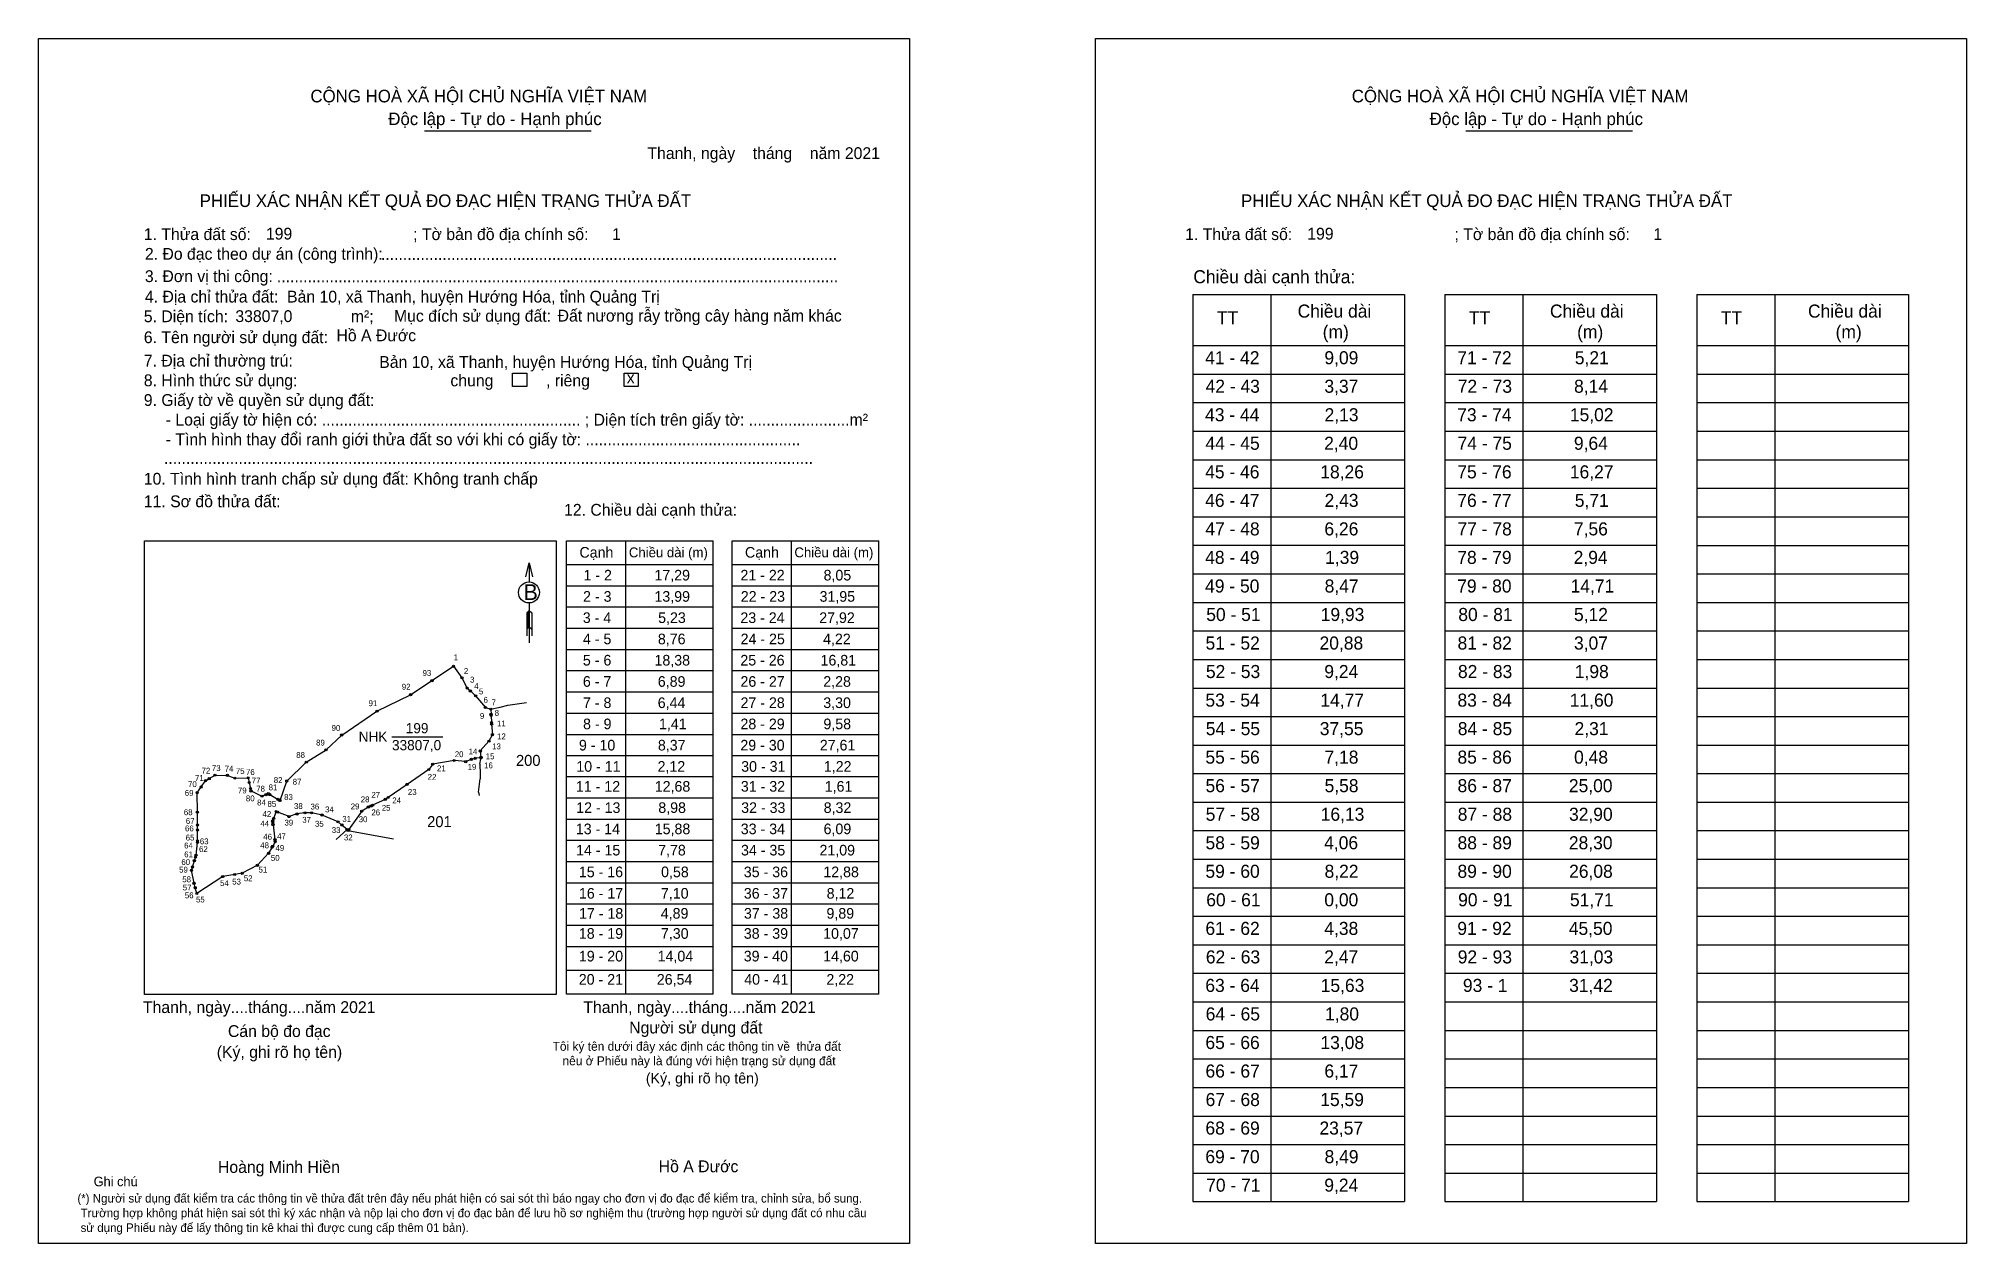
# Model space of a CAD drawing. Extents: x 545299 to 547639, y 1825002 to 1826464.
import ezdxf

# ---------------------------------------------------------------- set-up
doc = ezdxf.new("R2010")
doc.units = 0
for name, color, linetype in [('CanhThua', 7, 'Continuous'), ('kqddKhungInTrang1', 7, 'Continuous'), ('kqddKhungInTrang2', 7, 'Continuous'), ('kqddNoiDung', 7, 'Continuous'), ('kqddTemplate', 7, 'Continuous'), ('MocDinhThua', 7, 'Continuous'), ('NhanDiaChinhThua', 7, 'Continuous'), ('NhanTuCan', 7, 'Continuous'), ('RauThua', 7, 'Continuous'), ('SoHieuDinhThua', 7, 'Continuous')]:
    doc.layers.add(name, color=color, linetype=linetype)

msp = doc.modelspace()

# ---------------------------------------------------------------- linework, layer by layer
at = {"layer": 'CanhThua'}
for p, q in [((545776.6, 1825685.1), (545802.8, 1825702.5)), ((545802.8, 1825702.5), (545813, 1825688.5)), ((545750.7, 1825668), (545776.6, 1825685.1)), ((545813, 1825688.5), (545819.3, 1825676)), ((545819.3, 1825676), (545823.2, 1825672.5)), ((545823.2, 1825672.5), (545829.6, 1825666.6)), ((545709.8, 1825648), (545750.7, 1825668)), ((545829.6, 1825666.6), (545841.4, 1825652.5)), ((545841.4, 1825652.5), (545848, 1825650.5)), ((545848, 1825650.5), (545848.3, 1825644.1)), ((545667.1, 1825619), (545709.8, 1825648)), ((545848.3, 1825644.1), (545848.4, 1825642.7)), ((545848.4, 1825642.7), (545848.8, 1825634.3)), ((545848.8, 1825634.3), (545849, 1825632.2)), ((545849, 1825632.2), (545850, 1825619.6)), ((545648.1, 1825601.1), (545667.1, 1825619)), ((545845.8, 1825611.6), (545835.2, 1825599.7)), ((545850, 1825619.6), (545845.8, 1825611.6)), ((545600.4, 1825563.2), (545624.1, 1825586.1)), ((545624.1, 1825586.1), (545648.1, 1825601.1)), ((545777.5, 1825583.7), (545772.8, 1825577.2)), ((545803.6, 1825588.2), (545777.5, 1825583.7)), ((545817.6, 1825586.8), (545803.6, 1825588.2)), ((545824.4, 1825589.5), (545817.6, 1825586.8)), ((545829.1, 1825590.8), (545824.4, 1825589.5)), ((545836.2, 1825591.4), (545829.1, 1825590.8)), ((545835.2, 1825599.7), (545836.1, 1825592)), ((545836.1, 1825592), (545836.2, 1825591.4)), ((545491.7, 1825549), (545496.5, 1825556)), ((545496.5, 1825556), (545501.8, 1825563.6)), ((545501.8, 1825563.6), (545506.3, 1825566.2)), ((545506.3, 1825566.2), (545513.3, 1825570.4)), ((545513.3, 1825570.4), (545528.3, 1825570.1)), ((545528.3, 1825570.1), (545537.3, 1825566.7)), ((545537.3, 1825566.7), (545553.6, 1825567.1)), ((545553.6, 1825567.1), (545554.8, 1825561.5)), ((545554.8, 1825561.5), (545556.4, 1825554.1)), ((545592.2, 1825539.6), (545600.4, 1825563.2)), ((545746.4, 1825559.1), (545723.4, 1825543.3)), ((545772.8, 1825577.2), (545746.4, 1825559.1)), ((545491.9, 1825525.4), (545491.7, 1825549)), ((545556.4, 1825554.1), (545557, 1825551.2)), ((545557, 1825551.2), (545570.3, 1825544.9)), ((545570.3, 1825544.9), (545575.1, 1825546.7)), ((545575.1, 1825546.7), (545578, 1825547.8)), ((545578, 1825547.8), (545579.7, 1825546.8)), ((545579.7, 1825546.8), (545589.8, 1825541)), ((545589.8, 1825541), (545591.8, 1825539.9)), ((545591.8, 1825539.9), (545592.2, 1825539.6)), ((545702.5, 1825533), (545699.5, 1825531.7)), ((545704.6, 1825534), (545702.5, 1825533)), ((545719.9, 1825541), (545704.6, 1825534)), ((545723.4, 1825543.3), (545719.9, 1825541)), ((545492, 1825509.8), (545491.9, 1825525.4)), ((545492, 1825503.7), (545492, 1825509.8)), ((545584.4, 1825517.8), (545583.2, 1825514.7)), ((545583.2, 1825514.7), (545583.5, 1825512.5)), ((545583.5, 1825512.5), (545583.8, 1825510.2)), ((545583.8, 1825510.2), (545586, 1825492)), ((545587.5, 1825526.3), (545584.4, 1825517.8)), ((545589.6, 1825525.5), (545587.5, 1825526.3)), ((545603.2, 1825520.1), (545589.6, 1825525.5)), ((545612.7, 1825523.3), (545603.2, 1825520.1)), ((545622.5, 1825524.6), (545612.7, 1825523.3)), ((545630.6, 1825524.6), (545622.5, 1825524.6)), ((545643.2, 1825521.9), (545630.6, 1825524.6)), ((545662.7, 1825513.7), (545643.2, 1825521.9)), ((545667.3, 1825509.8), (545662.7, 1825513.7)), ((545673.6, 1825504.4), (545667.3, 1825509.8)), ((545691.3, 1825526.7), (545675.4, 1825504.2)), ((545699.5, 1825531.7), (545691.3, 1825526.7)), ((545490.3, 1825473.3), (545492.1, 1825488.8)), ((545492.1, 1825490.6), (545492, 1825503.7)), ((545492.1, 1825488.8), (545492.1, 1825490.6)), ((545586.3, 1825489.6), (545583.3, 1825484.2)), ((545586, 1825492), (545586.3, 1825489.6)), ((545674.7, 1825503.2), (545673.6, 1825504.4)), ((545675.4, 1825504.2), (545674.7, 1825503.2)), ((545486, 1825458.8), (545488.3, 1825466.7)), ((545488.3, 1825466.7), (545489.6, 1825470.9)), ((545488.3, 1825466.7), (545488.3, 1825466.7)), ((545489.6, 1825470.9), (545490.3, 1825473.3)), ((545578.4, 1825475.6), (545564.8, 1825461)), ((545582.6, 1825483), (545578.4, 1825475.6)), ((545583.3, 1825484.2), (545582.6, 1825483)), ((545484.8, 1825454.9), (545486, 1825458.8)), ((545487.9, 1825439.1), (545484.8, 1825454.9)), ((545489.3, 1825433.7), (545487.9, 1825439.1)), ((545522.6, 1825447.3), (545491.2, 1825426.8)), ((545537.2, 1825449.8), (545522.6, 1825447.3)), ((545546.3, 1825451.3), (545537.2, 1825449.8)), ((545564.8, 1825461), (545546.3, 1825451.3)), ((545491.2, 1825426.8), (545489.3, 1825433.7))]:
    msp.add_line(p, q, dxfattribs=at)
at = {"layer": 'kqddKhungInTrang1'}
msp.add_lwpolyline([(545299.2, 1826464.2), (546356.3, 1826464.2), (546356.3, 1825002.1), (545299.2, 1825002.1)], close=True, dxfattribs=at)
at = {"layer": 'kqddKhungInTrang2'}
msp.add_lwpolyline([(546581.8, 1826464.2), (547638.9, 1826464.2), (547638.9, 1825002.1), (546581.8, 1825002.1)], close=True, dxfattribs=at)
at = {"layer": 'kqddTemplate'}
for p, q in [((545767.4, 1826352.3), (545969.8, 1826352.3)), ((547031.2, 1826352.3), (547233.6, 1826352.3)), ((546700.1, 1826153.6), (546957.1, 1826153.6)), ((546700.1, 1826153.6), (546700.1, 1825052.9)), ((546794.7, 1826153.6), (546794.7, 1825052.9)), ((546957.1, 1826153.6), (546957.1, 1825052.9)), ((547005.9, 1826153.6), (547005.9, 1825052.9)), ((547005.9, 1826153.6), (547262.9, 1826153.6)), ((547100.4, 1826153.6), (547100.4, 1825052.9)), ((547262.9, 1826153.6), (547262.9, 1825052.9)), ((547311.6, 1826153.6), (547311.6, 1825052.9)), ((547311.6, 1826153.6), (547568.6, 1826153.6)), ((547406.2, 1826153.6), (547406.2, 1825052.9)), ((547568.6, 1826153.6), (547568.6, 1825052.9)), ((546700.1, 1826091.6), (546957.1, 1826091.6)), ((547005.9, 1826091.6), (547262.9, 1826091.6)), ((547311.6, 1826091.6), (547568.6, 1826091.6)), ((546700.1, 1826057), (546957.1, 1826057)), ((547005.9, 1826057), (547262.9, 1826057)), ((547311.6, 1826057), (547568.6, 1826057)), ((546700.1, 1826022.4), (546957.1, 1826022.4)), ((547005.9, 1826022.4), (547262.9, 1826022.4)), ((547311.6, 1826022.4), (547568.6, 1826022.4)), ((546700.1, 1825987.8), (546957.1, 1825987.8)), ((547005.9, 1825987.8), (547262.9, 1825987.8)), ((547311.6, 1825987.8), (547568.6, 1825987.8)), ((546700.1, 1825953.1), (546957.1, 1825953.1)), ((547005.9, 1825953.1), (547262.9, 1825953.1)), ((547311.6, 1825953.1), (547568.6, 1825953.1)), ((546700.1, 1825918.5), (546957.1, 1825918.5)), ((547005.9, 1825918.5), (547262.9, 1825918.5)), ((547311.6, 1825918.5), (547568.6, 1825918.5)), ((546700.1, 1825883.9), (546957.1, 1825883.9)), ((547005.9, 1825883.9), (547262.9, 1825883.9)), ((547311.6, 1825883.9), (547568.6, 1825883.9)), ((545939.9, 1825854.9), (546118, 1825854.9)), ((545939.9, 1825304.7), (545939.9, 1825854.9)), ((546011.6, 1825854.9), (546011.6, 1825304.7)), ((546118, 1825304.7), (546118, 1825854.9)), ((546140.8, 1825854.9), (546318.9, 1825854.9)), ((546140.8, 1825304.7), (546140.8, 1825854.9)), ((546212.5, 1825854.9), (546212.5, 1825304.7)), ((546318.9, 1825304.7), (546318.9, 1825854.9)), ((546700.1, 1825849.3), (546957.1, 1825849.3)), ((547005.9, 1825849.3), (547262.9, 1825849.3)), ((547311.6, 1825849.2), (547568.6, 1825849.2)), ((545894.6, 1825827.9), (545894.6, 1825804.8)), ((545939.9, 1825826.1), (546118, 1825826.1)), ((546140.8, 1825826.1), (546318.9, 1825826.1)), ((546700.1, 1825814.6), (546957.1, 1825814.6)), ((547005.9, 1825814.6), (547262.9, 1825814.6)), ((547311.6, 1825814.6), (547568.6, 1825814.6)), ((545939.9, 1825800.3), (546118, 1825800.3)), ((546140.8, 1825800.3), (546318.9, 1825800.3)), ((545894.7, 1825770.1), (545891.7, 1825767.3)), ((545894.7, 1825768.8), (545891.7, 1825765.9)), ((545894.7, 1825767.4), (545891.7, 1825764.6)), ((545891.7, 1825767.3), (545891.7, 1825739.4)), ((545894.7, 1825766.1), (545891.7, 1825763.3)), ((545894.7, 1825779.4), (545894.7, 1825730.8)), ((545894.7, 1825770.1), (545897.7, 1825767.3)), ((545897.7, 1825767.3), (545897.7, 1825739.4)), ((545939.9, 1825774.5), (546118, 1825774.5)), ((546140.8, 1825774.5), (546318.9, 1825774.5)), ((546700.1, 1825780), (546957.1, 1825780)), ((547005.9, 1825780), (547262.9, 1825780)), ((547311.6, 1825780), (547568.6, 1825780)), ((545894.7, 1825764.8), (545891.7, 1825762)), ((545894.7, 1825763.5), (545891.7, 1825760.7)), ((545894.7, 1825762.2), (545891.7, 1825759.3)), ((545894.7, 1825760.9), (545891.7, 1825758)), ((545894.7, 1825759.5), (545891.7, 1825756.7)), ((545894.7, 1825758.2), (545891.7, 1825755.4)), ((545894.7, 1825756.9), (545891.7, 1825754.1)), ((545894.7, 1825755.6), (545891.7, 1825752.7)), ((545894.7, 1825754.3), (545891.7, 1825751.4)), ((545894.7, 1825753), (545891.7, 1825750.1)), ((545894.7, 1825751.6), (545891.7, 1825748.8)), ((545894.7, 1825750.3), (545891.7, 1825747.5)), ((545894.7, 1825750.3), (545897.7, 1825747.5)), ((545939.9, 1825748.8), (546118, 1825748.8)), ((546140.8, 1825748.8), (546318.9, 1825748.8)), ((546700.1, 1825745.4), (546957.1, 1825745.4)), ((547005.9, 1825745.4), (547262.9, 1825745.4)), ((547311.6, 1825745.4), (547568.6, 1825745.4)), ((545939.9, 1825723), (546118, 1825723)), ((546140.8, 1825723), (546318.9, 1825723)), ((545939.9, 1825697.2), (546118, 1825697.2)), ((546140.8, 1825697.2), (546318.9, 1825697.2)), ((546700.1, 1825710.8), (546957.1, 1825710.8)), ((547005.9, 1825710.7), (547262.9, 1825710.7)), ((547311.6, 1825710.7), (547568.6, 1825710.7)), ((546700.1, 1825676.1), (546957.1, 1825676.1)), ((547005.9, 1825676.1), (547262.9, 1825676.1)), ((547311.6, 1825676.1), (547568.6, 1825676.1)), ((545939.9, 1825671.4), (546118, 1825671.4)), ((546140.8, 1825671.4), (546318.9, 1825671.4)), ((545939.9, 1825645.6), (546118, 1825645.6)), ((546140.8, 1825645.6), (546318.9, 1825645.6)), ((546700.1, 1825641.5), (546957.1, 1825641.5)), ((547005.9, 1825641.5), (547262.9, 1825641.5)), ((547311.6, 1825641.5), (547568.6, 1825641.5)), ((545939.9, 1825619.8), (546118, 1825619.8)), ((546140.8, 1825619.8), (546318.9, 1825619.8)), ((546700.1, 1825606.9), (546957.1, 1825606.9)), ((547005.9, 1825606.9), (547262.9, 1825606.9)), ((547311.6, 1825606.9), (547568.6, 1825606.9)), ((545939.9, 1825594.1), (546118, 1825594.1)), ((546140.8, 1825594.1), (546318.9, 1825594.1)), ((546118, 1825568.3), (545939.9, 1825568.3)), ((546318.9, 1825568.3), (546140.8, 1825568.3)), ((546700.1, 1825572.2), (546957.1, 1825572.2)), ((547005.9, 1825572.2), (547262.9, 1825572.2)), ((547311.6, 1825572.2), (547568.6, 1825572.2)), ((546118, 1825542.5), (545939.9, 1825542.5)), ((546318.9, 1825542.5), (546140.8, 1825542.5)), ((546700.1, 1825537.6), (546957.1, 1825537.6)), ((547005.9, 1825537.6), (547262.9, 1825537.6)), ((547311.6, 1825537.6), (547568.6, 1825537.6)), ((546118, 1825516.7), (545939.9, 1825516.7)), ((546318.9, 1825516.7), (546140.8, 1825516.7)), ((546118, 1825490.9), (545939.9, 1825490.9)), ((546318.9, 1825490.9), (546140.8, 1825490.9)), ((546700.1, 1825503), (546957.1, 1825503)), ((547005.9, 1825503), (547262.9, 1825503)), ((547311.6, 1825503), (547568.6, 1825503)), ((546118, 1825465.1), (545939.9, 1825465.1)), ((546318.9, 1825465.1), (546140.8, 1825465.1)), ((546700.1, 1825468.4), (546957.1, 1825468.4)), ((547005.9, 1825468.4), (547262.9, 1825468.4)), ((547311.6, 1825468.4), (547568.6, 1825468.4)), ((546118, 1825439.3), (545939.9, 1825439.3)), ((546318.9, 1825439.3), (546140.8, 1825439.3)), ((546700.1, 1825433.7), (546957.1, 1825433.7)), ((547005.9, 1825433.7), (547262.9, 1825433.7)), ((547311.6, 1825433.7), (547568.6, 1825433.7)), ((546118, 1825413.6), (545939.9, 1825413.6)), ((546318.9, 1825413.6), (546140.8, 1825413.6)), ((546700.1, 1825399.1), (546957.1, 1825399.1)), ((547005.9, 1825399.1), (547262.9, 1825399.1)), ((547311.6, 1825399.1), (547568.6, 1825399.1)), ((546118, 1825387.8), (545939.9, 1825387.8)), ((546318.9, 1825387.8), (546140.8, 1825387.8)), ((546118, 1825362), (545939.9, 1825362)), ((546318.9, 1825362), (546140.8, 1825362)), ((546700.1, 1825364.5), (546957.1, 1825364.5)), ((547005.9, 1825364.5), (547262.9, 1825364.5)), ((547311.6, 1825364.5), (547568.6, 1825364.5)), ((546118, 1825333.3), (545939.9, 1825333.3)), ((546318.9, 1825333.3), (546140.8, 1825333.3)), ((546700.1, 1825329.9), (546957.1, 1825329.9)), ((547005.9, 1825329.9), (547262.9, 1825329.9)), ((547311.6, 1825329.9), (547568.6, 1825329.9)), ((546118, 1825304.7), (545939.9, 1825304.7)), ((546318.9, 1825304.7), (546140.8, 1825304.7)), ((546700.1, 1825295.2), (546957.1, 1825295.2)), ((547005.9, 1825295.2), (547262.9, 1825295.2)), ((547311.6, 1825295.2), (547568.6, 1825295.2)), ((546700.1, 1825260.6), (546957.1, 1825260.6)), ((547005.9, 1825260.6), (547262.9, 1825260.6)), ((547311.6, 1825260.6), (547568.6, 1825260.6)), ((546700.1, 1825226), (546957.1, 1825226)), ((547005.9, 1825226), (547262.9, 1825226)), ((547311.6, 1825226), (547568.6, 1825226)), ((546700.1, 1825191.4), (546957.1, 1825191.4)), ((547005.9, 1825191.4), (547262.9, 1825191.4)), ((547311.6, 1825191.4), (547568.6, 1825191.4)), ((546700.1, 1825156.7), (546957.1, 1825156.7)), ((547005.9, 1825156.7), (547262.9, 1825156.7)), ((547311.6, 1825156.7), (547568.6, 1825156.7)), ((546700.1, 1825122.1), (546957.1, 1825122.1)), ((547005.9, 1825122.1), (547262.9, 1825122.1)), ((547311.6, 1825122.1), (547568.6, 1825122.1)), ((546700.1, 1825087.5), (546957.1, 1825087.5)), ((547005.9, 1825087.5), (547262.9, 1825087.5)), ((547311.6, 1825087.5), (547568.6, 1825087.5)), ((546700.1, 1825052.9), (546957.1, 1825052.9)), ((547005.9, 1825052.9), (547262.9, 1825052.9)), ((547311.6, 1825052.9), (547568.6, 1825052.9))]:
    msp.add_line(p, q, dxfattribs=at)
for points in [[(545874.5, 1826058.1), (545891.7, 1826058.1), (545891.7, 1826042.1), (545874.5, 1826042.1)], [(546009.8, 1826058.1), (546027, 1826058.1), (546027, 1826042.1), (546009.8, 1826042.1)], [(545427.8, 1825854.9), (545927.3, 1825854.9), (545927.3, 1825304.2), (545427.8, 1825304.2)]]:
    msp.add_lwpolyline(points, close=True, dxfattribs=at)
msp.add_lwpolyline([(545890.4, 1825811.1), (545894.6, 1825827.9), (545898.8, 1825811.2)], dxfattribs=at)
msp.add_circle((545894.3, 1825792.1), 12.7, dxfattribs=at)
at = {"layer": 'MocDinhThua'}
for centre in [(545802.8, 1825702.5), (545776.6, 1825685.1), (545813, 1825688.5), (545819.3, 1825676), (545823.2, 1825672.5), (545709.8, 1825648), (545750.7, 1825668), (545829.6, 1825666.6), (545841.4, 1825652.5), (545848, 1825650.5), (545848.3, 1825644.1), (545848.4, 1825642.7), (545848.8, 1825634.3), (545849, 1825632.2), (545648.1, 1825601.1), (545667.1, 1825619), (545845.8, 1825611.6), (545850, 1825619.6), (545624.1, 1825586.1), (545772.8, 1825577.2), (545777.5, 1825583.7), (545803.6, 1825588.2), (545817.6, 1825586.8), (545824.4, 1825589.5), (545829.1, 1825590.8), (545835.2, 1825599.7), (545836.1, 1825592), (545836.2, 1825591.4), (545496.5, 1825556), (545501.8, 1825563.6), (545506.3, 1825566.2), (545513.3, 1825570.4), (545528.3, 1825570.1), (545537.3, 1825566.7), (545553.6, 1825567.1), (545554.8, 1825561.5), (545556.4, 1825554.1), (545600.4, 1825563.2), (545746.4, 1825559.1), (545491.7, 1825549), (545557, 1825551.2), (545570.3, 1825544.9), (545575.1, 1825546.7), (545578, 1825547.8), (545579.7, 1825546.8), (545589.8, 1825541), (545591.8, 1825539.9), (545592.2, 1825539.6), (545699.5, 1825531.7), (545702.5, 1825533), (545704.6, 1825534), (545719.9, 1825541), (545723.4, 1825543.3), (545491.9, 1825525.4), (545492, 1825509.8), (545583.2, 1825514.7), (545583.5, 1825512.5), (545583.8, 1825510.2), (545584.4, 1825517.8), (545587.5, 1825526.3), (545589.6, 1825525.5), (545603.2, 1825520.1), (545612.7, 1825523.3), (545622.5, 1825524.6), (545630.6, 1825524.6), (545643.2, 1825521.9), (545662.7, 1825513.7), (545667.3, 1825509.8), (545691.3, 1825526.7), (545492, 1825503.7), (545492.1, 1825490.6), (545492.1, 1825488.8), (545583.3, 1825484.2), (545586, 1825492), (545586.3, 1825489.6), (545673.6, 1825504.4), (545674.7, 1825503.2), (545675.4, 1825504.2), (545488.3, 1825466.7), (545488.3, 1825466.7), (545489.6, 1825470.9), (545490.3, 1825473.3), (545564.8, 1825461), (545578.4, 1825475.6), (545582.6, 1825483), (545484.8, 1825454.9), (545486, 1825458.8), (545487.9, 1825439.1), (545522.6, 1825447.3), (545537.2, 1825449.8), (545546.3, 1825451.3), (545489.3, 1825433.7), (545491.2, 1825426.8)]:
    msp.add_circle(centre, 1.33, dxfattribs=at)
at = {"layer": 'NhanDiaChinhThua'}
msp.add_line((545728.1, 1825617), (545789.6, 1825617), dxfattribs=at)
at = {"layer": 'RauThua'}
for p, q in [((545848, 1825650.5), (545855.4, 1825652.2)), ((545855.4, 1825652.2), (545859.2, 1825653)), ((545859.2, 1825653), (545868.5, 1825655.1)), ((545868.5, 1825655.1), (545891.5, 1825658.5)), ((545834.8, 1825583.6), (545835.9, 1825590)), ((545834.8, 1825583.6), (545835, 1825571.8)), ((545835.9, 1825590), (545836.2, 1825591.4)), ((545833, 1825549.6), (545835.1, 1825566)), ((545835, 1825571.8), (545835.1, 1825566)), ((545833, 1825549.6), (545833.9, 1825545.5)), ((545660.2, 1825492.1), (545673.6, 1825504.4)), ((545674.7, 1825503.2), (545729.8, 1825493.2))]:
    msp.add_line(p, q, dxfattribs=at)

# ---------------------------------------------------------------- texts
at = {"layer": 'kqddNoiDung'}
for s, height, p in [('Thanh, ngày    tháng    năm 2021  ', 14.325, (546038.1, 1826318)), ('199', 14.32, (545575.1, 1826220.3)), ('1', 14.3, (545995.2, 1826219.8)), ('199', 14.32, (546838.9, 1826220.3)), ('1', 14.3, (547259, 1826219.8)), ('........................................................................................................', 14.3248, (545714.7, 1826195.6)), ('................................................................................................................................', 14.3248, (545588.4, 1826168.4)), ('33807,0', 14.32, (545538, 1826120.2)), ('Đất nương rẫy trồng cây hàng năm khác', 14.325, (545929.1, 1826120.8)), ('Hồ A Đước', 14.32, (545660.7, 1826096.9)), ('Bản 10, xã Thanh, huyện Hướng Hóa, tỉnh Quảng Trị', 14.325, (545712.6, 1826064.6)), ('41 - 42', 15.83, (546715, 1826069)), ('9,09', 15.83, (546859.7, 1826069)), ('71 - 72', 15.83, (547021, 1826069)), ('5,21', 15.83, (547163.6, 1826069)), ('x', 14.3, (546013, 1826045.8)), ('42 - 43', 15.83, (546715.5, 1826034.4)), ('3,37', 15.83, (546859.7, 1826034.4)), ('72 - 73', 15.83, (547021.5, 1826034.4)), ('8,14', 15.83, (547162.7, 1826034.4)), ('43 - 44', 15.83, (546714.9, 1825999.8)), ('2,13', 15.83, (546859.9, 1825999.8)), ('73 - 74', 15.83, (547020.9, 1825999.8)), ('15,02', 15.83, (547157.6, 1825999.8)), ('44 - 45', 15.83, (546715.3, 1825965.2)), ('2,40', 15.83, (546859.4, 1825965.2)), ('74 - 75', 15.83, (547021.3, 1825965.2)), ('9,64', 15.83, (547162.5, 1825965.2)), ('45 - 46', 15.83, (546715, 1825930.5)), ('18,26', 15.83, (546854.7, 1825930.5)), ('75 - 76', 15.83, (547021, 1825930.5)), ('16,27', 15.83, (547157.6, 1825930.5)), ('46 - 47', 15.83, (546715, 1825895.9)), ('2,43', 15.83, (546859.9, 1825895.9)), ('76 - 77', 15.83, (547021, 1825895.9)), ('5,71', 15.83, (547163.6, 1825895.9)), ('47 - 48', 15.83, (546715.2, 1825861.3)), ('6,26', 15.83, (546859.7, 1825861.3)), ('77 - 78', 15.83, (547021.2, 1825861.3)), ('7,56', 15.83, (547162.5, 1825861.3)), ('48 - 49', 15.83, (546715, 1825826.7)), ('1,39', 15.83, (546860.6, 1825826.7)), ('78 - 79', 15.83, (547021, 1825826.7)), ('2,94', 15.83, (547162.2, 1825826.7)), ('1 - 2', 12.89, (545960.5, 1825806.6)), ('17,29', 12.89, (546046.6, 1825806.6)), ('21 - 22', 12.89, (546151, 1825806.6)), ('8,05', 12.89, (546251.9, 1825806.6)), ('2 - 3', 12.89, (545960, 1825780.8)), ('13,99', 12.89, (546046.6, 1825780.8)), ('22 - 23', 12.89, (546151.4, 1825780.8)), ('31,95', 12.89, (546247, 1825780.8)), ('49 - 50', 15.83, (546714.9, 1825792)), ('8,47', 15.83, (546860, 1825792)), ('79 - 80', 15.83, (547020.9, 1825792)), ('14,71', 15.83, (547158.5, 1825792)), ('3 - 4', 12.89, (545959.7, 1825755)), ('5,23', 12.89, (546051.1, 1825755)), ('23 - 24', 12.89, (546150.9, 1825755)), ('27,92', 12.89, (546246.6, 1825755)), ('50 - 51', 15.83, (546716.3, 1825757.4)), ('19,93', 15.83, (546855.2, 1825757.4)), ('80 - 81', 15.83, (547022.2, 1825757.4)), ('5,12', 15.83, (547162.6, 1825757.4)), ('8,76', 12.89, (546050.8, 1825729.2)), ('24 - 25', 12.89, (546151.2, 1825729.2)), ('4,22', 12.89, (546251.3, 1825729.2)), ('4 - 5', 12.89, (545959.8, 1825729.2)), ('51 - 52', 15.83, (546715.4, 1825722.8)), ('20,88', 15.83, (546853.8, 1825722.8)), ('81 - 82', 15.83, (547021.3, 1825722.8)), ('3,07', 15.83, (547162.6, 1825722.8)), ('5 - 6', 12.89, (545959.8, 1825703.4)), ('18,38', 12.89, (546046.7, 1825703.4)), ('25 - 26', 12.89, (546150.9, 1825703.4)), ('16,81', 12.89, (546248.2, 1825703.4)), ('52 - 53', 15.83, (546715.9, 1825688.2)), ('9,24', 15.83, (546859.6, 1825688.2)), ('82 - 83', 15.83, (547021.8, 1825688.2)), ('1,98', 15.83, (547163.6, 1825688.2)), ('6 - 7', 12.89, (545959.8, 1825677.6)), ('6,89', 12.89, (546050.7, 1825677.6)), ('26 - 27', 12.89, (546151, 1825677.6)), ('2,28', 12.89, (546251.5, 1825677.6)), ('7 - 8', 12.89, (545959.9, 1825651.8)), ('6,44', 12.89, (546050.6, 1825651.8)), ('27 - 28', 12.89, (546151.1, 1825651.8)), ('3,30', 12.89, (546251.5, 1825651.8)), ('53 - 54', 15.83, (546715.3, 1825653.5)), ('14,77', 15.83, (546854.8, 1825653.5)), ('83 - 84', 15.83, (547021.2, 1825653.5)), ('11,60', 15.83, (547157.5, 1825653.5)), ('8 - 9', 12.89, (545960, 1825626.1)), ('1,41', 12.89, (546052.1, 1825626.1)), ('28 - 29', 12.89, (546151, 1825626.1)), ('9,58', 12.89, (546251.7, 1825626.1)), ('54 - 55', 15.83, (546715.7, 1825618.9)), ('37,55', 15.83, (546854.1, 1825618.9)), ('84 - 85', 15.83, (547021.6, 1825618.9)), ('2,31', 15.83, (547163.3, 1825618.9)), ('9 - 10', 12.89, (545955, 1825600.3)), ('8,37', 12.89, (546050.8, 1825600.3)), ('29 - 30', 12.89, (546150.9, 1825600.3)), ('27,61', 12.89, (546247.3, 1825600.3)), ('10 - 11', 12.89, (545951.8, 1825574.5)), ('2,12', 12.89, (546050.4, 1825574.5)), ('30 - 31', 12.89, (546151.9, 1825574.5)), ('1,22', 12.89, (546252.2, 1825574.5)), ('55 - 56', 15.83, (546715.3, 1825584.3)), ('7,18', 15.83, (546859.8, 1825584.3)), ('85 - 86', 15.83, (547021.2, 1825584.3)), ('0,48', 15.83, (547162.7, 1825584.3)), ('11 - 12', 12.89, (545951.3, 1825550.3)), ('12,68', 12.89, (546047, 1825550.3)), ('31 - 32', 12.89, (546151.5, 1825550.3)), ('1,61', 12.89, (546253.3, 1825550.3)), ('56 - 57', 15.83, (546715.4, 1825549.7)), ('5,58', 15.83, (546859.9, 1825549.7)), ('86 - 87', 15.83, (547021.3, 1825549.7)), ('25,00', 15.83, (547156.4, 1825549.7)), ('12 - 13', 12.89, (545951.7, 1825524.5)), ('8,98', 12.89, (546051.3, 1825524.5)), ('32 - 33', 12.89, (546151.9, 1825524.5)), ('8,32', 12.89, (546252, 1825524.5)), ('13 - 14', 12.89, (545951.2, 1825498.7)), ('15,88', 12.89, (546047, 1825498.7)), ('33 - 34', 12.89, (546151.4, 1825498.7)), ('6,09', 12.89, (546251.9, 1825498.7)), ('57 - 58', 15.83, (546715.6, 1825515)), ('16,13', 15.83, (546855.2, 1825515)), ('87 - 88', 15.83, (547021.5, 1825515)), ('32,90', 15.83, (547156.6, 1825515)), ('14 - 15', 12.89, (545951.5, 1825472.9)), ('7,78', 12.89, (546051.1, 1825472.9)), ('34 - 35', 12.89, (546151.7, 1825472.9)), ('21,09', 12.89, (546246.9, 1825472.9)), ('58 - 59', 15.83, (546715.4, 1825480.4)), ('4,06', 15.83, (546859.4, 1825480.4)), ('88 - 89', 15.83, (547021.3, 1825480.4)), ('28,30', 15.83, (547156.4, 1825480.4)), ('59 - 60', 15.83, (546715.3, 1825445.8)), ('8,22', 15.83, (546859.9, 1825445.8)), ('89 - 90', 15.83, (547021.2, 1825445.8)), ('26,08', 15.83, (547156.7, 1825445.8)), ('15 - 16', 12.89, (545954.9, 1825446.5)), ('0,58', 12.89, (546054.7, 1825446.5)), ('35 - 36', 12.89, (546155.1, 1825446.5)), ('12,88', 12.89, (546251.6, 1825446.5)), ('16 - 17', 12.89, (545955, 1825420.5)), ('7,10', 12.89, (546054.5, 1825420.5)), ('36 - 37', 12.89, (546155.1, 1825420.5)), ('8,12', 12.89, (546255.6, 1825420.5)), ('60 - 61', 15.83, (546716.3, 1825411.2)), ('0,00', 15.83, (546859.6, 1825411.2)), ('90 - 91', 15.83, (547022, 1825411.2)), ('51,71', 15.83, (547157.7, 1825411.2)), ('17 - 18', 12.89, (545955.1, 1825396.2)), ('4,89', 12.89, (546054.3, 1825396.2)), ('37 - 38', 12.89, (546155.2, 1825396.2)), ('9,89', 12.89, (546255.4, 1825396.2)), ('61 - 62', 15.83, (546715.3, 1825376.5)), ('4,38', 15.83, (546859.6, 1825376.5)), ('91 - 92', 15.83, (547021, 1825376.5)), ('45,50', 15.83, (547156.3, 1825376.5)), ('18 - 19', 12.89, (545954.9, 1825371.8)), ('7,30', 12.89, (546054.5, 1825371.8)), ('38 - 39', 12.89, (546155.1, 1825371.8)), ('10,07', 12.89, (546251.4, 1825371.8)), ('19 - 20', 12.89, (545954.9, 1825344.3)), ('14,04', 12.89, (546050.5, 1825344.3)), ('39 - 40', 12.89, (546155, 1825344.3)), ('14,60', 12.89, (546251.4, 1825344.3)), ('62 - 63', 15.83, (546715.8, 1825341.9)), ('2,47', 15.83, (546859.5, 1825341.9)), ('92 - 93', 15.83, (547021.5, 1825341.9)), ('31,03', 15.83, (547157.2, 1825341.9)), ('20 - 21', 12.89, (545954.8, 1825316.1)), ('26,54', 12.89, (546049.5, 1825316.1)), ('40 - 41', 12.89, (546155.6, 1825316.1)), ('2,22', 12.89, (546255.3, 1825316.1)), ('63 - 64', 15.83, (546715.2, 1825307.3)), ('15,63', 15.83, (546855.2, 1825307.3)), ('93 - 1', 15.83, (547027.8, 1825307.3)), ('31,42', 15.83, (547156.7, 1825307.3)), ('Thanh, ngày....tháng....năm 2021', 14.325, (545425.8, 1825281.7)), ('Thanh, ngày....tháng....năm 2021', 14.325, (545960.3, 1825281.7)), ('64 - 65', 15.83, (546715.6, 1825272.7)), ('1,80', 15.83, (546860.5, 1825272.7)), ('65 - 66', 15.83, (546715.3, 1825238)), ('13,08', 15.83, (546854.9, 1825238)), ('66 - 67', 15.83, (546715.4, 1825203.4)), ('6,17', 15.83, (546859.7, 1825203.4)), ('67 - 68', 15.83, (546715.5, 1825168.8)), ('15,59', 15.83, (546854.7, 1825168.8)), ('68 - 69', 15.83, (546715.3, 1825134.2)), ('23,57', 15.83, (546853.7, 1825134.2)), ('69 - 70', 15.83, (546715.2, 1825099.5)), ('8,49', 15.83, (546859.9, 1825099.5)), ('Hồ A Đước', 14.32, (546051.8, 1825088.5)), ('70 - 71', 15.83, (546716.2, 1825064.9)), ('9,24', 15.83, (546859.6, 1825064.9))]:
    msp.add_text(s, height=height, dxfattribs=at).set_placement(p)
at = {"layer": 'kqddTemplate'}
for s, height, p in [('CỘNG HOÀ XÃ HỘI CHỦ NGHĨA VIỆT NAM', 15.28, (545629.1, 1826386.8)), ('CỘNG HOÀ XÃ HỘI CHỦ NGHĨA VIỆT NAM', 15.28, (546892.9, 1826386.8)), ('Độc lập - Tự do - Hạnh phúc', 15.28, (545723.6, 1826359.2)), ('Độc lập - Tự do - Hạnh phúc', 15.28, (546987.4, 1826359.2)), ('PHIẾU XÁC NHẬN KẾT QUẢ ĐO ĐẠC HIỆN TRẠNG THỬA ĐẤT', 15.28, (545494.7, 1826259.8)), ('PHIẾU XÁC NHẬN KẾT QUẢ ĐO ĐẠC HIỆN TRẠNG THỬA ĐẤT', 15.28, (546758.5, 1826259.8)), ('1. Thửa đất số:                                     ; Tờ bản đồ địa chính số:', 14.325, (545426.9, 1826219.7)), ('1. Thửa đất số:                                     ; Tờ bản đồ địa chính số:', 14.325, (546690.7, 1826219.7)), ('2. Đo đạc theo dự án (công trình): ', 14.325, (545428.2, 1826195.8)), ('3. Đơn vị thi công: ', 14.325, (545428.2, 1826168.7)), ('Chiều dài cạnh thửa:', 15.829, (546700.6, 1826167.3)), ('4. Địa chỉ thửa đất:  Bản 10, xã Thanh, huyện Hướng Hóa, tỉnh Quảng Trị', 14.325, (545428.2, 1826143.9)), ('Chiều dài', 15.83, (546827.2, 1826125.6)), ('Chiều dài', 15.83, (547133.4, 1826125.6)), ('Chiều dài', 15.83, (547446.6, 1826125.6)), ('5. Diện tích:                            m²; ', 14.325, (545426.9, 1826120)), ('Mục đích sử dụng đất:', 14.325, (545730.5, 1826120.6)), ('TT', 15.83, (546729.3, 1826117.5)), ('(m)', 15.83, (546857.6, 1826100.5)), ('TT', 15.83, (547035.1, 1826117.5)), ('(m)', 15.83, (547166.4, 1826100.5)), ('TT', 15.83, (547340.8, 1826117.5)), ('(m)', 15.83, (547480.1, 1826100.5)), ('6. Tên người sử dụng đất:', 14.325, (545426.9, 1826094.6)), ('7. Địa chỉ thường trú:', 14.325, (545426.9, 1826066.2)), ('8. Hình thức sử dụng:', 14.325, (545426.9, 1826042.3)), ('chung            , riêng', 14.325, (545799, 1826042.2)), ('9. Giấy tờ về quyền sử dụng đất:', 14.325, (545426.9, 1826018.4)), ('     - Loại giấy tờ hiện có: ........................................................... ; Diện tích trên giấy tờ: .......................m²', 14.3248, (545426.9, 1825994.6)), ('     - Tình hình thay đổi ranh giới thửa đất so với khi có giấy tờ: .................................................', 14.3248, (545426.9, 1825970.7)), ('10. Tình hình tranh chấp sử dụng đất: Không tranh chấp', 14.325, (545426.9, 1825922.9)), ('....................................................................................................................................................', 14.3248, (545451.4, 1825948)), ('11. Sơ đồ thửa đất:', 14.325, (545426.9, 1825895.5)), ('12. Chiều dài cạnh thửa:', 14.325, (545936.9, 1825885.2)), ('Cạnh', 12.89, (545955.6, 1825834.3)), ('Chiều dài (m)', 11.937, (546015.6, 1825834.7)), ('Cạnh', 12.89, (546156.5, 1825834.3)), ('Chiều dài (m)', 11.937, (546216.5, 1825834.7)), ('B', 19.1, (545888, 1825782.9)), ('Cán bộ đo đạc', 14.325, (545529, 1825252.6)), ('Người sử dụng đất', 14.325, (546016, 1825256.9)), ('(Ký, ghi rõ họ tên)', 14.325, (545515.4, 1825227.3)), ('Tôi ký tên dưới đây xác định các thông tin về  thửa đất ', 10.83, (545923, 1825235.9)), ('nêu ở Phiếu này là đúng với hiện trạng sử dụng đất', 10.83, (545935, 1825218.3)), ('(Ký, ghi rõ họ tên)', 12.892, (546036.2, 1825196.2)), ('Hoàng Minh Hiền', 14.325, (545516.9, 1825087.7)), ('(*) Người sử dụng đất kiểm tra các thông tin về thửa đất trên đây nếu phát hiện có sai sót thì báo ngay cho đơn vị đo đạc để kiểm tra, chỉnh sửa, bổ sung.', 10.4428, (545346.3, 1825051.7)), ('Ghi chú', 11.6, (545366, 1825071.5)), (' Trường hợp không phát hiện sai sót thì ký xác nhận và nộp lại cho đơn vị đo đạc bản để lưu hồ sơ nghiệm thu (trường hợp người sử dụng đất có nhu cầu', 10.4428, (545346.3, 1825033.9)), (' sử dụng Phiếu này để lấy thông tin kê khai thì được cung cấp thêm 01 bản).', 10.443, (545346.3, 1825016))]:
    msp.add_text(s, height=height, dxfattribs=at).set_placement(p)
at = {"layer": 'NhanDiaChinhThua'}
for s, p in [('199', (545744.8, 1825621.2)), ('NHK', (545687.6, 1825610.9)), ('33807,0', (545728.1, 1825600.6))]:
    msp.add_text(s, height=12.35, dxfattribs=at).set_placement(p)
at = {"layer": 'NhanTuCan'}
for s, p in [('200', (545878.6, 1825581.6)), ('201', (545770.8, 1825507.3))]:
    msp.add_text(s, height=13.32, dxfattribs=at).set_placement(p)
at = {"layer": 'SoHieuDinhThua'}
for s, p in [('93', (545765.2, 1825690.8)), ('1', (545802.9, 1825709.8)), ('2', (545815.4, 1825693.2)), ('92', (545740, 1825674.1)), ('3', (545822.8, 1825682.7)), ('4', (545827.9, 1825674.9)), ('5', (545833.6, 1825668.4)), ('91', (545699.7, 1825654.1)), ('6', (545839.2, 1825658.2)), ('7', (545848.9, 1825655.1)), ('8', (545852.7, 1825642.3)), ('90', (545654.8, 1825624.1)), ('9', (545834.8, 1825638.6)), ('11', (545855.5, 1825629.5)), ('89', (545636, 1825606.3)), ('14', (545821, 1825595.5)), ('13', (545849.6, 1825601.7)), ('12', (545855.6, 1825613.8)), ('72', (545497, 1825572.2)), ('73', (545509.5, 1825575.3)), ('74', (545525.1, 1825574.7)), ('75', (545538.6, 1825571.7)), ('88', (545611.9, 1825591.3)), ('21', (545782.7, 1825575.1)), ('20', (545804.3, 1825592.2)), ('19', (545819.9, 1825576.9)), ('16', (545839.9, 1825578.7)), ('15', (545841.8, 1825589.7)), ('70', (545480.6, 1825555.9)), ('71', (545489, 1825563.4)), ('79', (545541.1, 1825548.2)), ('76', (545550.9, 1825570.5)), ('77', (545557.9, 1825560.3)), ('78', (545563.3, 1825550.3)), ('81', (545578.4, 1825552)), ('82', (545584.6, 1825560.8)), ('87', (545607.6, 1825558.8)), ('22', (545771.4, 1825564.7)), ('69', (545476.6, 1825545.3)), ('80', (545550.8, 1825538.6)), ('84', (545564.4, 1825533.6)), ('85', (545577, 1825531.9)), ('83', (545597.2, 1825540.2)), ('38', (545609.2, 1825529.3)), ('36', (545629.2, 1825528.7)), ('34', (545646.9, 1825525.2)), ('29', (545678, 1825528.8)), ('28', (545690.2, 1825537.4)), ('27', (545703.1, 1825542.9)), ('25', (545715.7, 1825527.1)), ('24', (545728.5, 1825536.2)), ('23', (545747.4, 1825546.4)), ('68', (545475.5, 1825521.8)), ('66', (545476.9, 1825502.2)), ('67', (545477.9, 1825511.1)), ('44', (545568.4, 1825508.1)), ('42', (545571, 1825519.7)), ('39', (545597.6, 1825509.2)), ('37', (545619.2, 1825512.6)), ('35', (545634.6, 1825507.8)), ('31', (545667.8, 1825513.7)), ('30', (545687.7, 1825513.3)), ('26', (545703.1, 1825521.6)), ('64', (545475.8, 1825481.4)), ('65', (545477.7, 1825491.1)), ('63', (545494.9, 1825486.5)), ('48', (545568.2, 1825481.7)), ('46', (545571.9, 1825492.1)), ('49', (545586.7, 1825478.5)), ('47', (545588.7, 1825492.6)), ('33', (545655, 1825500.2)), ('32', (545669.8, 1825491.2)), ('60', (545472.5, 1825461.3)), ('61', (545475.9, 1825470.6)), ('62', (545493.9, 1825477)), ('50', (545581.1, 1825466.4)), ('59', (545469.8, 1825452.1)), ('58', (545473.6, 1825440.4)), ('54', (545519.4, 1825435.8)), ('53', (545534.2, 1825437.6)), ('52', (545548.3, 1825441.7)), ('51', (545566.1, 1825452.2)), ('57', (545474.2, 1825430.5)), ('56', (545476.7, 1825421)), ('55', (545490.2, 1825415.9))]:
    msp.add_text(s, height=7.11, dxfattribs=at).set_placement(p)

doc.saveas('drawing.dxf')
